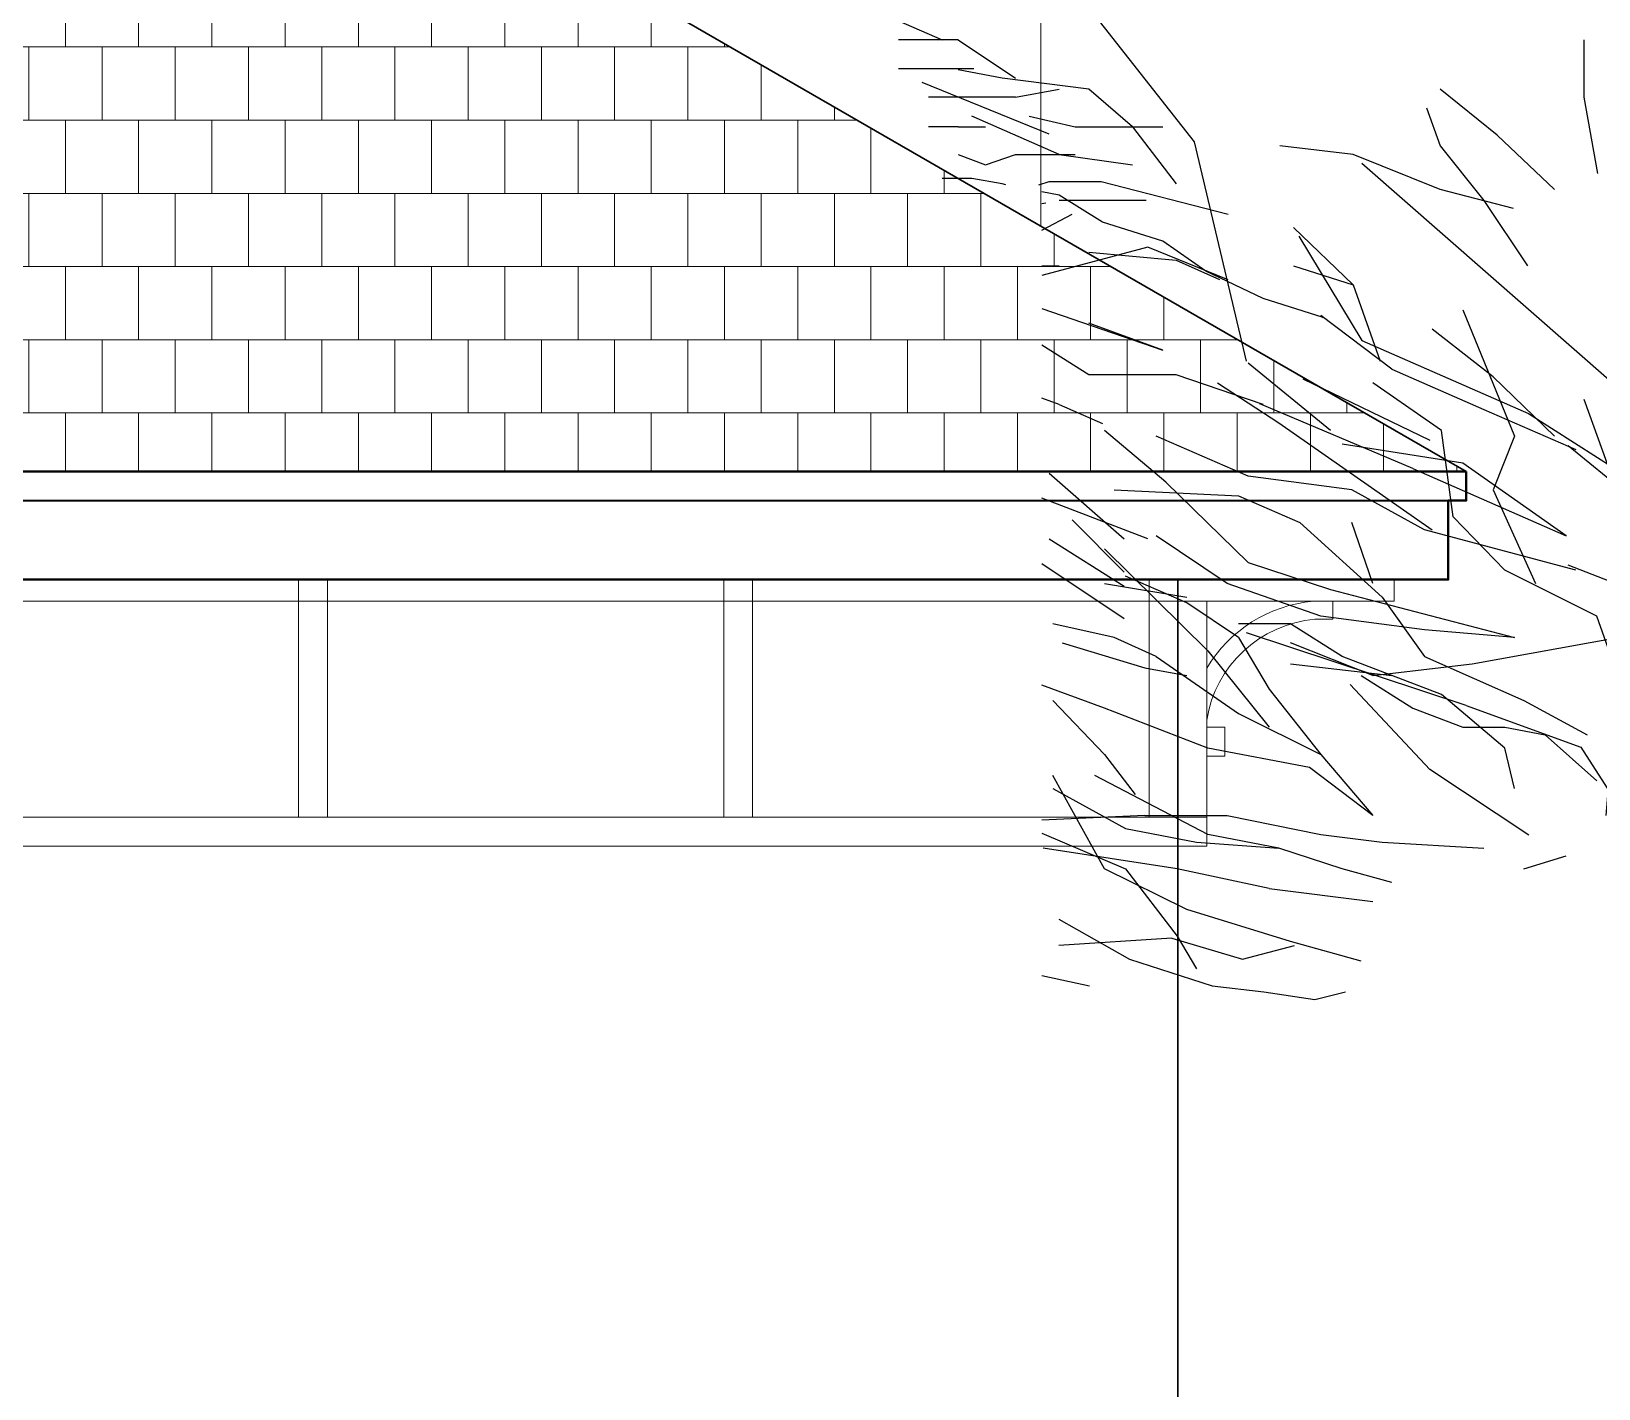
# Model space of a CAD drawing. Extents: x -12289450 to -10763036, y -7834513 to -6150123.
# Drawn here: x -11254849 to -11252414, y -7792299 to -7790188 of the extents above; entities that cross this region are included whole.
import ezdxf

# ---------------------------------------------------------------- set-up
doc = ezdxf.new("R2010")
doc.units = 0
doc.header["$LTSCALE"] = 25
for name, color, linetype in [('005-РАЗМЕРЫ', 252, 'Continuous'), ('008-ШТРИХОВКА', 252, 'Continuous'), ('Крыши', 7, 'Continuous')]:
    doc.layers.add(name, color=color, linetype=linetype)
doc.layers.add('RAZMER', color=7, linetype='Continuous', lineweight=9)
doc.layers.add('СТЕНЫ', color=5, linetype='Continuous', lineweight=40)

# ---------------------------------------------------------------- blocks, each defined once
blk = doc.blocks.new('ggg')
for points in [[(-1783.3, 2595), (-1864.5, 2936.2), (-2042.4, 3163.3)], [(-2324.2, 3124.3), (-2256.3, 3094.6)], [(-2231.3, 3094.6), (-2324.2, 3094.6)], [(-2231.3, 3094.6), (-2142.4, 3035.3)], [(-1237.6, 2887), (-1258.7, 3005.6), (-1258.7, 3094.6)], [(-2324.2, 3050.1), (-2207.1, 3050.1)], [(-1960.5, 2959.6), (-2028.4, 3018.1), (-2163.4, 3035.3), (-2231.3, 3047.8)], [(-2090.1, 2947.9), (-2287.5, 3028.3)], [(-2142.4, 3005.6), (-2277.4, 3005.6)], [(-2142.4, 3005.6), (-2074.4, 3018.1)], [(-1304.8, 2862), (-1393.8, 2946.3), (-1482.8, 3018.1)], [(-2074.4, 2916.6), (-2210.3, 2976)], [(-2121.3, 2976), (-2049.5, 2959.6), (-1913.6, 2959.6)], [(-1503.8, 2989.2), (-1482.8, 2929.9), (-1414.8, 2844.9), (-1346.9, 2743.4)], [(-2231.3, 2959.6), (-2277.4, 2959.6)], [(-2231.3, 2959.6), (-2189.2, 2959.6)], [(-1960.5, 2959.6), (-1892.6, 2870.6)], [(-1368.8, 2832.4), (-1482.8, 2862), (-1617.8, 2916.6), (-1731.7, 2929.9)], [(-2231.3, 2916.6), (-2189.2, 2900.3), (-2142.4, 2916.6), (-2049.5, 2916.6)], [(-2074.4, 2916.6), (-1960.5, 2900.3)], [(-1086.2, 2448.3), (-1345.4, 2675.5), (-1604.5, 2902.6)], [(-2157.6, 2869.5), (-2163.4, 2870.6), (-2210.3, 2879.2), (-2256.3, 2879.2)], [(-2106.1, 2869.5), (-2090.1, 2874.5)], [(-2090.1, 2874.5), (-2009.6, 2874.5), (-1812.2, 2823.8)], [(-1557.7, 2582.6), (-1667.8, 2666.1), (-1664.6, 2663), (-1757.5, 2692.6), (-1846.5, 2734.8), (-1913.6, 2781.6), (-2007.3, 2811.3), (-2074.4, 2853.4), (-2101.5, 2858.6)], [(-2095.5, 2841), (-2101.5, 2839.9)], [(-1939.4, 2844.9), (-2074.4, 2844.9)], [(-2101.5, 2798.9), (-2054.2, 2823.8)], [(-1710.7, 2802.7), (-1617.8, 2713.7), (-1575.6, 2595)], [(-1702.1, 2789.4), (-1604.5, 2627.1), (-1345.4, 2513.9), (-1166.6, 2399.9), (-1005, 2172.8)], [(-1812.2, 2721.5), (-1937, 2772.2), (-2101.5, 2728.3)], [(-2028.4, 2764.4), (-1892.6, 2752), (-1825.4, 2722.3)], [(-2101.5, 2743.4), (-2074.4, 2743.4)], [(-1710.7, 2743.4), (-1617.8, 2713.7)], [(-2101.5, 2677.2), (-1913.6, 2612.2), (-2028.4, 2654.4)], [(-1447.6, 2674.7), (-1367.2, 2478.7), (-1400, 2395.2), (-1334.4, 2249.3)], [(-1304.8, 2478.7), (-1400, 2570.9), (-1495.2, 2645)], [(-1524.9, 2428), (-1763, 2528.7), (-1757.5, 2527.9), (-1892.6, 2574), (-2028.4, 2574), (-2101.5, 2620)], [(-1652.9, 2487.3), (-1780.9, 2591.9)], [(-1557.7, 2582.6), (-1414.8, 2520.1), (-1272, 2457.7)], [(-1828.5, 2561.5), (-1733.3, 2499), (-1495.2, 2332.8)], [(-1695.8, 2567.7), (-1498.4, 2472.5)], [(-1224.4, 1888.6), (-1206.4, 2106.4), (-1239.2, 2198.5), (-1382.1, 2270.3), (-1462.5, 2353.1), (-1480.4, 2487.3), (-1587.3, 2561.5)], [(-2074.4, 2527.9), (-2101.5, 2537.4)], [(-1216.6, 2417.8), (-1258.7, 2535.7)], [(-2074.4, 2527.9), (-2007.3, 2498.3)], [(-1908.9, 2406.9), (-2004.2, 2487.3)], [(-1272, 2270.3), (-1506.9, 2332.8), (-1620.1, 2395.2), (-1780.9, 2416.3), (-1923.8, 2478.7)], [(-1286.8, 2323.4), (-1447.6, 2436.6), (-1635, 2466.3)], [(-1283.7, 2463.9), (-1190.8, 2388.2)], [(-2090.1, 2421), (-1973.7, 2318.7)], [(-1524.9, 2428), (-1286.8, 2323.4)], [(-1989.4, 2395.2), (-1795.8, 2385.9), (-1700.5, 2344.5), (-1572.5, 2228.2), (-1506.9, 2136.1), (-1352.4, 2067.4), (-1254, 2014.3)], [(-1908.9, 2406.9), (-1780.9, 2282), (-1652.9, 2239.9), (-1367.2, 2165.7), (-1506.9, 2177.4), (-1667.8, 2198.5), (-1813.7, 2249.3), (-1923.8, 2323.4)], [(-1937, 2318.7), (-2101.5, 2382.3)], [(-1973.7, 2267.2), (-2054.2, 2348.4)], [(-1587.3, 2249.3), (-1620.1, 2344.5)], [(-2090.1, 2318.7), (-1973.7, 2245.4)], [(-2004.2, 2303.1), (-1843.4, 2144.7)], [(-1973.7, 2194.6), (-2101.5, 2280)], [(-1055.8, 2189.1), (-1283.7, 2278.1)], [(-2004.2, 2249.3), (-1876.2, 2228.2)], [(-1795.8, 2165.7), (-1876.2, 2219.6), (-1971.4, 2261)], [(-1923.8, 2136.1), (-1989.4, 2165.7), (-2084.6, 2186.8)], [(-1367.2, 1930.8), (-1382.1, 1993.2), (-1480.4, 2076.7), (-1635, 2136.1), (-1715.4, 2186.8), (-1795.8, 2186.8)], [(-1442.2, 2059.6), (-1783.3, 2172.8)], [(-1795.8, 2165.7), (-1748.2, 2085.3), (-1667.8, 1983.8), (-1587.3, 1888.6), (-1685.7, 1963.6), (-1843.4, 1993.2), (-2004.2, 2055.7), (-2101.5, 2091.2)], [(-2069.8, 2157.1), (-1941.7, 2118.1), (-1876.2, 2106.4)], [(-1843.4, 2144.7), (-1748.2, 2026)], [(-1587.3, 2106.4), (-1715.4, 2157.1)], [(-1432.8, 2124.3), (-1206.4, 2165.7)], [(-1923.8, 2136.1), (-1795.8, 2047.1)], [(-1715.4, 2124.3), (-1557.7, 2106.4)], [(-1587.3, 2106.4), (-1432.8, 2124.3)], [(-1605.3, 2106.4), (-1524.9, 2055.7), (-1447.6, 2026), (-1382.1, 2026), (-1319.6, 2014.3)], [(-1344.6, 1858.2), (-1498.4, 1960.4), (-1622.5, 2092.3)], [(-2084.6, 2067.4), (-2004.2, 1983.8), (-1956.6, 1921.4)], [(-1795.8, 2047.1), (-1667.8, 1983.8)], [(-1442.2, 2059.6), (-1264.2, 1994.8), (-1086.2, 1718.4)], [(-1319.6, 2014.3), (-1239.2, 1942.5)], [(-1605.3, 1662.2), (-1715.4, 1692.7), (-1876.2, 1742.7), (-2004.2, 1805.9), (-2084.6, 1951.1)], [(-1557.7, 1784.8), (-1635, 1805.9), (-1733.3, 1837.9), (-1843.4, 1859), (-2019, 1951.1)], [(-2084.6, 1930.8), (-1971.4, 1868.3), (-1861.3, 1847.3), (-1733.3, 1837.9)], [(-1941.7, 1888.6), (-2101.5, 1881.4)], [(-1941.7, 1888.6), (-1813.7, 1888.6), (-1667.8, 1859), (-1572.5, 1847.3)], [(-2101.5, 1861.5), (-1971.4, 1805.9), (-1891, 1701.3), (-1861.3, 1650.5)], [(-1748.2, 1775.4), (-1891, 1805.9), (-2099.4, 1837.9)], [(-1572.5, 1847.3), (-1414.8, 1837.9)], [(-1352.4, 1805.9), (-1286.8, 1826.2)], [(-1748.2, 1775.4), (-1587.3, 1755.1)], [(-2075.2, 1727.8), (-1965.2, 1665.4)], [(-1899.6, 1698.1), (-2075.2, 1686.4)], [(-1899.6, 1698.1), (-1789.5, 1665.4), (-1709.1, 1686.4)], [(-1965.2, 1665.4), (-1837.1, 1624), (-1756.7, 1614.6), (-1677.1, 1602.9), (-1629.5, 1614.6)], [(-2101.5, 1639.8), (-2027.6, 1624)]]:
    blk.add_lwpolyline(points)

msp = doc.modelspace()

# ---------------------------------------------------------------- hatches: boundary and pattern name
at = {"layer": '008-ШТРИХОВКА', "lineweight": 18, "ltscale": 3}
h = msp.add_hatch(dxfattribs=at)
h.set_pattern_fill('AR-B88', color=256, scale=0.56)
h.set_pattern_definition([(0, (-5054498.04, -3568302.02), (0, 113.792), []), (90, (-5054498.037, -3568302.023), (-56.896, 113.792), [113.792, -113.792])])
h.paths.add_polyline_path([(-11256078.3, -7788965.2), (-11256030.2, -7788965.2), (-11255996.8, -7788965.2), (-11255924.7, -7788965.7), (-11252619.8, -7790872.8), (-11255307.8, -7790872.8), (-11256045.7, -7790446.8), (-11256595.8, -7790129.1), (-11257883.8, -7790872.8), (-11258808.3, -7790872.8), (-11259899.8, -7790872.8), (-11257330.6, -7789389.4), (-11256595.8, -7788965.2), (-11256496.5, -7788965.2), (-11256353.2, -7788965.2), (-11256259.8, -7788965.2), (-11256150.8, -7788965.2)])

# ---------------------------------------------------------------- linework, layer by layer
at = {"layer": 'RAZMER', "lineweight": 0, "ltscale": 4}
msp.add_lwpolyline([(-11253280.6, -7790491.3), (-11253280.6, -7789506.4)], dxfattribs=at)
at = {"layer": 'RAZMER', "lineweight": 13, "ltscale": 4}
for points in [[(-11252944.6, -7791074.4), (-11255755.8, -7791074.4)], [(-11255711, -7791455.2), (-11253023, -7791455.2), (-11253023, -7791410.4), (-11255711, -7791410.4)]]:
    msp.add_lwpolyline(points, dxfattribs=at)
at = {"layer": 'Крыши', "lineweight": 30, "ltscale": 3}
msp.add_line((-11255923.8, -7788965.2), (-11252619.8, -7790872.8), dxfattribs=at)
at = {"layer": 'Крыши', "lineweight": 5, "ltscale": 3}
msp.add_line((-11252855, -7791040.8), (-11252899.8, -7791040.8), dxfattribs=at)
at = {"layer": 'Крыши', "lineweight": 13, "ltscale": 3}
for p, q in [((-11253023, -7791410.4), (-11253023, -7791074.4)), ((-11253067.8, -7791410.4), (-11253023, -7791410.4))]:
    msp.add_line(p, q, dxfattribs=at)
at = {"layer": 'Крыши', "lineweight": 40, "ltscale": 3}
for points in [[(-11252619.8, -7790872.8), (-11255307.8, -7790872.8)], [(-11252619.8, -7790872.8), (-11252619.8, -7790918), (-11252647.8, -7790918), (-11252647.8, -7791040.8), (-11253067.8, -7791040.8)], [(-11255335.8, -7791040.8), (-11252647.8, -7791040.8)]]:
    msp.add_lwpolyline(points, dxfattribs=at)
at = {"layer": 'Крыши', "lineweight": 35, "ltscale": 3}
msp.add_lwpolyline([(-11255335.8, -7790918), (-11252619.8, -7790918)], dxfattribs=at)
at = {"layer": 'Крыши', "lineweight": 13, "ltscale": 3}
for points in [[(-11254434.2, -7791040.8), (-11254434.2, -7791074.4), (-11254389.4, -7791074.4), (-11254389.4, -7791040.8), (-11254434.2, -7791040.8), (-11254434.2, -7791410.4), (-11254389.4, -7791410.4), (-11254389.4, -7791074.4)], [(-11253728.6, -7791040.8), (-11253728.6, -7791074.4), (-11253773.4, -7791074.4), (-11253773.4, -7791040.8), (-11253728.6, -7791040.8), (-11253728.6, -7791410.4), (-11253773.4, -7791410.4), (-11253773.4, -7791074.4)], [(-11253067.8, -7791040.8), (-11253067.8, -7791074.4), (-11253112.6, -7791074.4), (-11253112.6, -7791040.8), (-11253067.8, -7791040.8), (-11253067.8, -7791410.4), (-11253112.6, -7791410.4), (-11253112.6, -7791074.4)], [(-11253023, -7791074.4), (-11252731.8, -7791074.4), (-11252731.8, -7791040.8)], [(-11252731.8, -7791074.4), (-11252827, -7791074.4), (-11252827, -7791102.4), (-11252827, -7791074.4), (-11252827, -7791102.4), (-11252855, -7791102.4), (-11252855, -7791102.4)], [(-11253023, -7791270.4), (-11252995, -7791270.4), (-11252995, -7791315.2), (-11253023, -7791315.2)]]:
    msp.add_lwpolyline(points, dxfattribs=at)
for radius, end in [(215.2, 149.1949), (187.2, 170.8955)]:
    msp.add_arc((-11252838.2, -7791288.8), radius, 95.1546, end, dxfattribs=at)
at = {"layer": 'СТЕНЫ', "lineweight": 30, "ltscale": 3}
msp.add_lwpolyline([(-11253067.8, -7791040.8), (-11253067.8, -7792658.1)], dxfattribs=at)

# ---------------------------------------------------------------- block references
at = {"layer": '005-РАЗМЕРЫ'}
msp.add_blockref('ggg', (-11251177.7, -7793296.3), dxfattribs=at)

doc.saveas('drawing.dxf')
